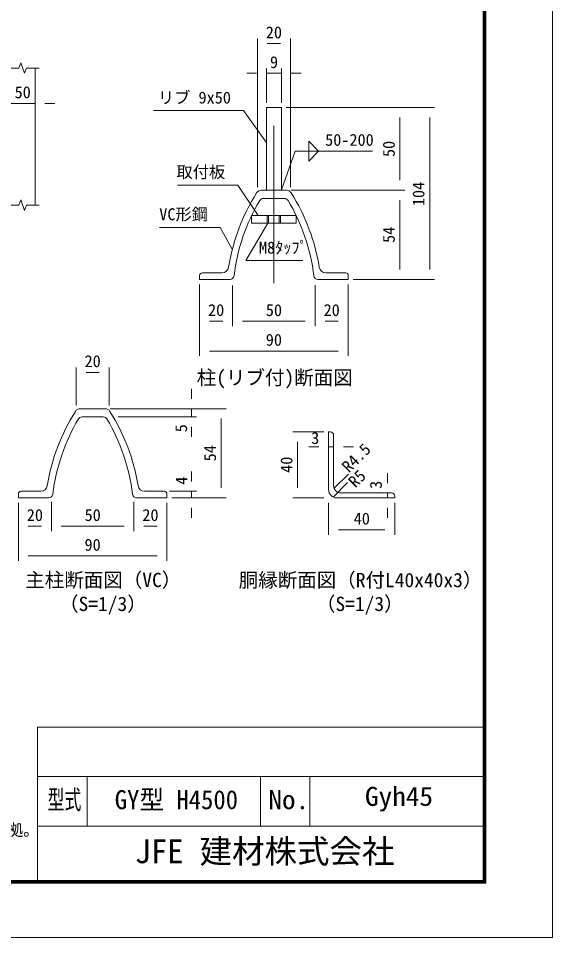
# Model space of a CAD drawing. Units: millimetres, scale not verified, with parts at other scales. Extents: x -6300 to 6300, y -4455 to 4455.
# Drawn here: x 3064 to 6300, y -4455 to 1110 of the extents above; entities that cross this region are included whole.
import ezdxf
from ezdxf.enums import TextEntityAlignment as Align

# ---------------------------------------------------------------- set-up
doc = ezdxf.new("R2010")
doc.units = ezdxf.units.MM
doc.header["$LTSCALE"] = 30
doc.linetypes.add('DASHED', pattern=[7.5, 6, -1.5])
doc.linetypes.add('USER1', pattern=[50.8, 31.75, -6.35, 6.35, -6.35])
for name, color, linetype, lineweight in [('0-0_D-STR3', 3, 'Continuous', 13), ('0-1_D-STR1', 1, 'Continuous', 18), ('0-2_D-BMK', 2, 'USER1', 13), ('0-4_D-STR-DIM', 7, 'Continuous', 9), ('0-7_D-STR-TXT', 7, 'Continuous', 9), ('0-B_D-TTL', 7, 'Continuous', 9)]:
    doc.layers.add(name, color=color, linetype=linetype, lineweight=lineweight)
doc.layers.add('0-6_D-TTL-TXT', color=7, linetype='Continuous')
doc.styles.add('ＭＳ ゴシック', font='')
doc.styles.get('ＭＳ ゴシック').set_extended_font_data('MS Gothic')

msp = doc.modelspace()

# ---------------------------------------------------------------- linework, layer by layer
at = {"layer": '0-0_D-STR3'}
for p, q in [((4476.44, -83.77), (4746.74, -83.77)), ((4476.44, -83.77), (4476.44, -128.77)), ((4746.74, -83.77), (4746.74, -128.77)), ((4476.44, -128.77), (4746.74, -128.77))]:
    msp.add_line(p, q, dxfattribs=at)
at = {"layer": '0-0_D-STR3', "linetype": 'DASHED'}
for p, q in [((4571.59, -128.77), (4571.59, -83.77)), ((4579.59, -128.77), (4579.59, -83.77)), ((4643.59, -128.77), (4643.59, -83.77)), ((4651.59, -128.77), (4651.59, -83.77))]:
    msp.add_line(p, q, dxfattribs=at)
at = {"layer": '0-1_D-STR1'}
for p, q in [((3164.61, -20.26), (3164.61, 809.74)), ((4566.59, 569.98), (4656.59, 569.98)), ((4566.59, 69.98), (4566.59, 569.98)), ((4656.59, 69.98), (4656.59, 569.98)), ((4536.53, 69.98), (4686.65, 69.98)), ((4547.17, 19.98), (4676.01, 19.98)), ((4161.59, -470.02), (4161.59, -445.02)), ((4161.59, -470.02), (4161.59, -445.02)), ((4297.34, -430.02), (4176.59, -430.02)), ((4925.84, -430.02), (5046.59, -430.02)), ((5061.59, -470.02), (5061.59, -445.02)), ((4345.13, -470.02), (4161.59, -470.02)), ((4878.05, -470.02), (5061.59, -470.02)), ((3438.53, -1252.7), (3588.65, -1252.7)), ((3449.17, -1302.7), (3578.02, -1302.7)), ((4953.27, -1392.7), (4943.27, -1392.7)), ((4943.27, -1742.7), (4943.27, -1392.7)), ((4973.27, -1412.7), (4973.27, -1717.7)), ((3063.59, -1792.7), (3063.59, -1767.7)), ((3063.59, -1792.7), (3063.59, -1767.7)), ((3199.34, -1752.7), (3078.59, -1752.7)), ((3827.84, -1752.7), (3948.59, -1752.7)), ((3963.59, -1792.7), (3963.59, -1767.7)), ((5018.27, -1762.7), (5323.27, -1762.7)), ((3247.13, -1792.7), (3063.59, -1792.7)), ((3780.05, -1792.7), (3963.59, -1792.7)), ((4993.27, -1792.7), (5343.27, -1792.7)), ((5343.27, -1792.7), (5343.27, -1782.7))]:
    msp.add_line(p, q, dxfattribs=at)
for centre, radius, start, end in [((4536.53, 34.98), 35, 90, 147.73028), ((4686.65, 34.98), 35, 32.26972, 90), ((5521.59, -587.02), 1200, 147.73028, 170.85863), ((5521.59, -587.02), 1160, 149.15113, 173.11764), ((4547.17, -5.02), 25, 90, 149.15113), ((4676.01, -5.02), 25, 30.84887, 90), ((3701.59, -587.02), 1160, 6.88236, 30.84887), ((3701.59, -587.02), 1200, 9.14137, 32.26972), ((4176.59, -445.02), 15, 90, 180), ((4297.34, -390.02), 40, 270, 350.85863), ((4925.84, -390.02), 40, 189.14137, 270), ((5046.59, -445.02), 15, 0, 90), ((4345.13, -445.02), 25, 270, 353.11764), ((4878.05, -445.02), 25, 186.88236, 270), ((4423.59, -1909.7), 1200, 147.73028, 170.85863), ((3438.53, -1287.7), 35, 90, 147.73028), ((3588.65, -1287.7), 35, 32.26972, 90), ((2603.59, -1909.7), 1200, 9.14137, 32.26972), ((4423.59, -1909.7), 1160, 149.15113, 173.11764), ((3449.17, -1327.7), 25, 90, 149.15113), ((3578.02, -1327.7), 25, 30.84887, 90), ((2603.59, -1909.7), 1160, 6.88236, 30.84887), ((4953.27, -1412.7), 20, 0, 90), ((3199.34, -1712.7), 40, 270, 350.85863), ((3827.84, -1712.7), 40, 189.14137, 270), ((5018.27, -1717.7), 45, 180.00046, 270), ((3078.59, -1767.7), 15, 90, 180), ((3247.13, -1767.7), 25, 270, 353.11764), ((3780.05, -1767.7), 25, 186.88236, 270), ((3948.59, -1767.7), 15, 0, 90), ((4993.27, -1742.7), 50, 180.00043, 270), ((5323.27, -1782.7), 20, 0, 90)]:
    msp.add_arc(centre, radius, start, end, dxfattribs=at)
at = {"layer": '0-2_D-BMK'}
msp.add_line((4611.59, -492.25), (4611.59, 605.73), dxfattribs=at)
at = {"layer": '0-4_D-STR-DIM'}
for p, q in [((4511.59, 89.53), (4511.59, 987.79)), ((4571.59, 957.79), (4651.59, 957.79)), ((4711.59, 89.53), (4711.59, 987.79)), ((2956.7, 809.74), (3066.52, 809.74)), ((3112.7, 809.74), (3189.36, 809.74)), ((4566.59, 599.98), (4566.59, 807.79)), ((4656.59, 599.98), (4656.59, 807.79)), ((4506.59, 777.79), (4446.59, 777.79)), ((4566.59, 777.79), (4656.59, 777.79)), ((4716.59, 777.79), (4776.59, 777.79)), ((3014.61, 595.36), (3164.61, 595.36)), ((3224.61, 595.36), (3284.61, 595.36)), ((4686.59, 569.98), (5405.32, 569.98)), ((4686.59, 569.98), (5585.32, 569.98)), ((5375.32, 509.98), (5375.32, 129.98)), ((5555.32, -410.02), (5555.32, 509.98)), ((4716.65, 69.98), (5405.32, 69.98)), ((4756.65, 69.98), (5405.32, 69.98)), ((5375.32, 9.98), (5375.32, -410.02)), ((2956.7, -20.26), (3066.52, -20.26)), ((3112.7, -20.26), (3189.36, -20.26)), ((4161.59, -500.02), (4161.59, -753.47)), ((4161.59, -500.02), (4161.59, -933.47)), ((5061.59, -500.02), (5061.59, -753.47)), ((5061.59, -500.02), (5061.59, -933.47)), ((5091.59, -470.02), (5405.32, -470.02)), ((5091.59, -470.02), (5585.32, -470.02)), ((4361.59, -506.56), (4361.59, -753.47)), ((4361.59, -506.56), (4361.59, -753.47)), ((4861.59, -505.41), (4861.59, -753.47)), ((4861.59, -505.41), (4861.59, -753.47)), ((4221.59, -723.47), (4301.59, -723.47)), ((4421.59, -723.47), (4801.59, -723.47)), ((4921.59, -723.47), (5001.59, -723.47)), ((4221.59, -903.47), (5001.59, -903.47)), ((3413.59, -1233.14), (3413.59, -1002.99)), ((3473.59, -1032.99), (3553.59, -1032.99)), ((3613.59, -1233.14), (3613.59, -1002.99)), ((4112.46, -1192.7), (4112.46, -1132.7)), ((3618.65, -1252.7), (4322.46, -1252.7)), ((3618.65, -1252.7), (4142.46, -1252.7)), ((4112.46, -1252.7), (4112.46, -1302.7)), ((3668.75, -1302.7), (4142.46, -1302.7)), ((4292.46, -1312.7), (4292.46, -1732.7)), ((4112.46, -1362.7), (4112.46, -1422.7)), ((4913.27, -1392.7), (4725.45, -1392.7)), ((4755.45, -1452.7), (4755.45, -1732.7)), ((4883.27, -1482.66), (4823.27, -1482.66)), ((4943.27, -1482.66), (4973.27, -1482.66)), ((5033.27, -1482.66), (5093.27, -1482.66)), ((4112.46, -1692.7), (4112.46, -1632.7)), ((5062.76, -1648.25), (4977.71, -1732.51)), ((5299.77, -1702.7), (5299.77, -1642.7)), ((5056.6, -1700.44), (4972.67, -1786.17)), ((3978.59, -1752.7), (4142.46, -1752.7)), ((4112.46, -1752.7), (4112.46, -1792.7)), ((5299.77, -1762.7), (5299.77, -1792.7)), ((3063.59, -1822.7), (3063.59, -2174.37)), ((3063.59, -1822.7), (3063.59, -1994.37)), ((3263.59, -1816.51), (3263.59, -1994.37)), ((3263.59, -1816.51), (3263.59, -1994.37)), ((3763.59, -1816.51), (3763.59, -1994.37)), ((3763.59, -1816.51), (3763.59, -1994.37)), ((3963.59, -1822.7), (3963.59, -2174.37)), ((3963.59, -1822.7), (3963.59, -1994.37)), ((3993.59, -1792.7), (4322.46, -1792.7)), ((3993.59, -1792.7), (4142.46, -1792.7)), ((4913.27, -1792.7), (4725.45, -1792.7)), ((4943.27, -1822.7), (4943.27, -2016.03)), ((5343.27, -1822.7), (5343.27, -2016.03)), ((4112.46, -1852.7), (4112.46, -1912.7)), ((5299.77, -1852.7), (5299.77, -1912.7)), ((3123.59, -1964.37), (3203.59, -1964.37)), ((3323.59, -1964.37), (3703.59, -1964.37)), ((3823.59, -1964.37), (3903.59, -1964.37)), ((5003.27, -1986.03), (5283.27, -1986.03)), ((3123.59, -2144.37), (3903.59, -2144.37))]:
    msp.add_line(p, q, dxfattribs=at)
for points in [[(3112.7, 809.74), (3101.15, 778.02), (3078.07, 841.45), (3066.52, 809.74)], [(3112.7, -20.26), (3101.15, -51.98), (3078.07, 11.45), (3066.52, -20.26)]]:
    msp.add_lwpolyline(points, dxfattribs=at)
at = {"layer": '0-7_D-STR-TXT'}
for p, q in [((4822.2, 366.75), (4822.2, 246.75)), ((4822.2, 366.75), (4882.2, 306.75)), ((4822.2, 246.75), (4882.2, 306.75))]:
    msp.add_line(p, q, dxfattribs=at)
for points in [[(3881.33, 551.82), (4427.68, 551.82), (4565.42, 360.19)], [(5209.57, 306.75), (4739.53, 306.75), (4657.25, 71.86)], [(4026.89, 101.37), (4392.24, 101.37), (4516.26, -82.11)], [(3918.93, -155.72), (4285.41, -155.72), (4358.12, -287.64)], [(4785.91, -354.69), (4440.75, -354.69), (4574.58, -128.54)]]:
    msp.add_lwpolyline(points, dxfattribs=at)
at = {"layer": '0-B_D-TTL'}
for p, q in [((3180, -3180), (3180, -4110)), ((3180, -3180), (5880, -3180)), ((3180, -3480), (5880, -3480)), ((3480, -3480), (3480, -3780)), ((4530, -3480), (4530, -3780)), ((4830, -3480), (4830, -3780)), ((3180, -3780), (5880, -3780))]:
    msp.add_line(p, q, dxfattribs=at)
at = {"layer": '0-B_D-TTL', "color": 2, "lineweight": 18}
msp.add_lwpolyline([(-6300, 4455), (6300, 4455), (6300, -4455), (-6300, -4455)], close=True, dxfattribs=at)
at = {"layer": '0-B_D-TTL'}
for points in [[(-5895, 4125), (5895, 4125), (5895, -4125), (-5895, -4125)], [(-5891.25, 4121.25), (5891.25, 4121.25), (5891.25, -4121.25), (-5891.25, -4121.25)], [(-5887.5, 4117.5), (5887.5, 4117.5), (5887.5, -4117.5), (-5887.5, -4117.5)], [(-5883.75, 4113.75), (5883.75, 4113.75), (5883.75, -4113.75), (-5883.75, -4113.75)], [(-5880, 4110), (5880, 4110), (5880, -4110), (-5880, -4110)]]:
    msp.add_lwpolyline(points, close=True, dxfattribs=at)

# ---------------------------------------------------------------- texts
at = {"layer": '0-4_D-STR-DIM', "style": 'ＭＳ ゴシック'}
for s, p in [('20', (4562.46, 967.91)), ('9', (4587.63, 787.91)), ('50', (3040.67, 605.48)), ('20', (4212.46, -713.35)), ('50', (4562.65, -713.35)), ('20', (4912.46, -713.35)), ('90', (4562.28, -893.35)), ('20', (3464.47, -1022.86)), ('3', (4837.3, -1488.23)), ('20', (3114.47, -1954.25)), ('50', (3464.65, -1954.25)), ('20', (3814.47, -1954.25)), ('40', (5094.89, -1975.91)), ('90', (3464.28, -2134.25))]:
    msp.add_text(s, height=72.14, dxfattribs=at).set_placement(p, align=Align.BOTTOM_LEFT)
for s, rotation, p in [('50', 90, (5365.2, 271.04)), ('104', 90, (5545.2, -26.19)), ('54', 90, (5365.2, -249.15)), ('5', 90, (4107.14, -1395.76)), ('54', 90, (4282.34, -1571.82)), ('R4.5', 45, (5081.43, -1660.03)), ('40', 90, (4745.33, -1641.07)), ('4', 90, (4109.68, -1712.93)), ('R5', 45, (5120.84, -1751.19)), ('3', 90, (5287.07, -1738.19))]:
    msp.add_text(s, height=72.14, rotation=rotation, dxfattribs=at).set_placement(p, align=Align.BOTTOM_LEFT)
at = {"layer": '0-6_D-TTL-TXT', "style": 'ＭＳ ゴシック'}
for s, height, p in [('柱(リブ付)断面図', 86.66, (4143.77, -1133.25)), ('主柱断面図（VC）', 86.66, (3105.21, -2358.94)), ('胴縁断面図（R付L40x40x3）', 86.66, (4398.29, -2359.4)), ('（S=1/3）', 86.66, (3309.88, -2503.68)), ('（S=1/3）', 86.66, (4866.11, -2503.68)), ('（設計条件）風荷重：昭和57年改正 建築基準法・同施行令に基づく風圧力に準拠。', 72.14, (-498.67, -3860.4)), ('JFE 建材株式会社', 144.3, (3768.57, -4047.76))]:
    msp.add_text(s, height=height, dxfattribs=at).set_placement(p, align=Align.BOTTOM_LEFT)
for s, width, p in [('型式', 0.65, (3240.4, -3712.2)), ('GY型 H4500', 0.95, (3647.4, -3712.2)), ('Gyh45', 1.05, (5163, -3692.2)), ('No.', 1.05, (4578, -3712.2))]:
    msp.add_text(s, height=115.5, dxfattribs=dict(at, width=width)).set_placement(p, align=Align.BOTTOM_LEFT)
at = {"layer": '0-7_D-STR-TXT', "style": 'ＭＳ ゴシック'}
for s, p in [('リブ 9x50', (3908.91, 573.36)), ('\u300050-200', (4823.53, 317.25)), ('取付板', (4021.18, 122.72)), ('VC形鋼', (3917.02, -133.04)), ('M8ﾀｯﾌﾟ', (4520.94, -334.86))]:
    msp.add_text(s, height=72.14, dxfattribs=at).set_placement(p, align=Align.BOTTOM_LEFT)

doc.saveas('drawing.dxf')
